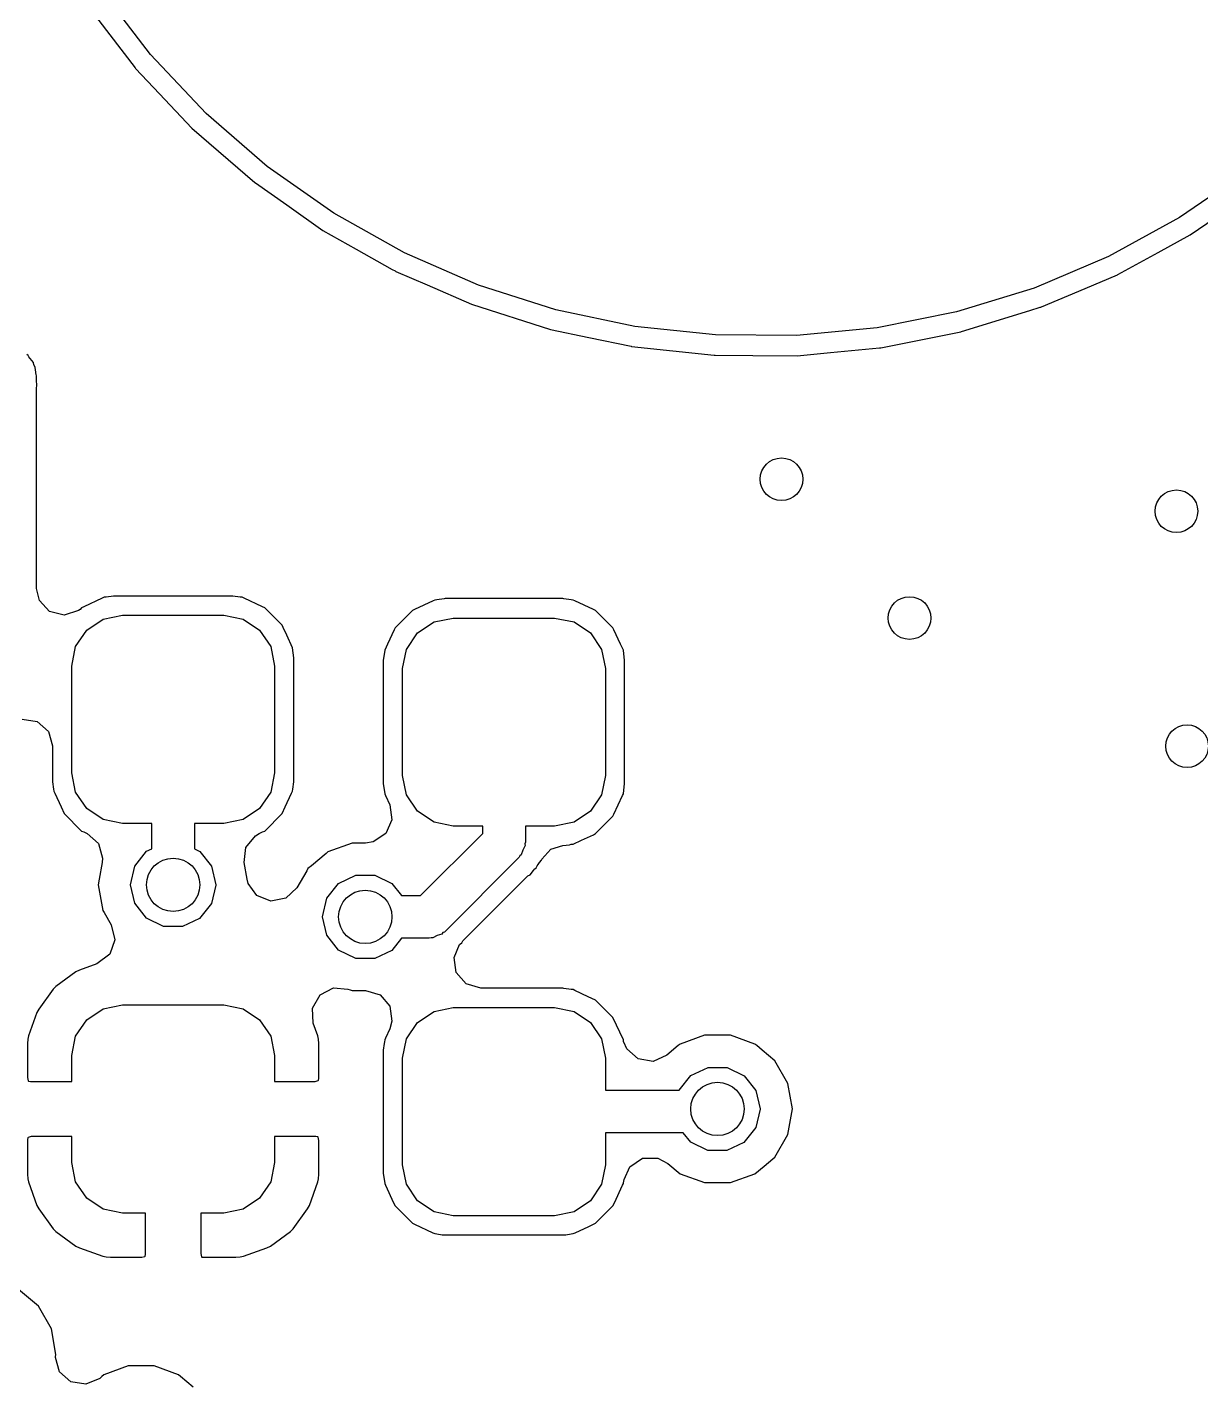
# Model space of a CAD drawing. Extents: x 115.8 to 161.6, y -138.1 to -93.2.
# Drawn here: x 148.67 to 154.16, y -110.5 to -104.13 of the extents above; entities that cross this region are included whole.
import ezdxf

# ---------------------------------------------------------------- set-up
doc = ezdxf.new("R2010")
doc.units = 0
doc.layers.add('BLACK', color=7, linetype='CONTINUOUS')

msp = doc.modelspace()

# ---------------------------------------------------------------- linework, layer by layer
at = {"layer": 'BLACK', "linetype": 'CONTINUOUS'}
for p, q in [((149.244, -104.26), (149.013, -103.959)), ((148.935, -104.014), (149.172, -104.322)), ((149.172, -104.322), (149.174, -104.325)), ((149.504, -104.537), (149.244, -104.26)), ((149.174, -104.325), (149.174, -104.325)), ((149.174, -104.325), (149.286, -104.444)), ((149.286, -104.444), (149.438, -104.605)), ((149.791, -104.785), (149.504, -104.537)), ((149.438, -104.605), (149.733, -104.86)), ((150.102, -105.003), (149.791, -104.785)), ((154.378, -104.809), (154.065, -105.024)), ((149.733, -104.86), (149.735, -104.862)), ((149.735, -104.862), (149.735, -104.862)), ((149.735, -104.862), (149.882, -104.965)), ((149.882, -104.965), (150.051, -105.084)), ((150.433, -105.189), (150.102, -105.003)), ((154.115, -105.105), (154.324, -104.962)), ((150.051, -105.084), (150.207, -105.172)), ((154.065, -105.024), (153.732, -105.206)), ((153.964, -105.188), (154.115, -105.105)), ((150.207, -105.172), (150.376, -105.267)), ((150.781, -105.34), (150.433, -105.189)), ((153.732, -105.206), (153.383, -105.354)), ((153.776, -105.291), (153.964, -105.188)), ((150.376, -105.267), (150.39, -105.274)), ((150.39, -105.274), (150.393, -105.276)), ((150.393, -105.276), (150.393, -105.276)), ((150.393, -105.276), (150.54, -105.339)), ((150.54, -105.339), (150.747, -105.429)), ((151.142, -105.456), (150.781, -105.34)), ((153.623, -105.356), (153.774, -105.292)), ((153.774, -105.292), (153.776, -105.291)), ((153.776, -105.291), (153.776, -105.291)), ((153.383, -105.354), (153.02, -105.465)), ((153.418, -105.442), (153.623, -105.356)), ((150.747, -105.429), (151.118, -105.548)), ((151.513, -105.534), (151.142, -105.456)), ((153.02, -105.465), (152.648, -105.54)), ((153.043, -105.558), (153.364, -105.459)), ((153.364, -105.459), (153.412, -105.444)), ((153.412, -105.444), (153.415, -105.443)), ((153.412, -105.444), (153.412, -105.444)), ((153.415, -105.443), (153.418, -105.442)), ((153.418, -105.442), (153.418, -105.442)), ((151.118, -105.548), (151.297, -105.586)), ((151.297, -105.586), (151.495, -105.627)), ((151.891, -105.574), (151.513, -105.534)), ((152.27, -105.576), (151.891, -105.574)), ((152.648, -105.54), (152.27, -105.576)), ((152.665, -105.634), (153.04, -105.559)), ((153.04, -105.559), (153.043, -105.558)), ((153.04, -105.559), (153.04, -105.559)), ((151.495, -105.627), (151.495, -105.627)), ((151.495, -105.627), (151.498, -105.628)), ((151.498, -105.628), (151.885, -105.669)), ((152.274, -105.671), (152.43, -105.656)), ((152.43, -105.656), (152.659, -105.634)), ((152.659, -105.634), (152.659, -105.634)), ((152.659, -105.634), (152.662, -105.634)), ((152.662, -105.634), (152.665, -105.634)), ((152.665, -105.634), (152.665, -105.634)), ((148.67, -105.67), (148.665, -105.665)), ((148.674, -105.676), (148.67, -105.67)), ((148.678, -105.682), (148.674, -105.676)), ((148.68, -105.684), (148.678, -105.682)), ((148.678, -105.682), (148.678, -105.682)), ((148.695, -105.703), (148.68, -105.684)), ((148.697, -105.714), (148.695, -105.703)), ((148.698, -105.715), (148.697, -105.714)), ((148.704, -105.726), (148.698, -105.715)), ((148.698, -105.715), (148.698, -105.715)), ((151.885, -105.669), (151.889, -105.669)), ((151.889, -105.669), (151.889, -105.669)), ((151.889, -105.669), (152.065, -105.67)), ((152.065, -105.67), (152.274, -105.671)), ((148.706, -105.749), (148.704, -105.726)), ((148.707, -105.752), (148.706, -105.749)), ((148.708, -105.759), (148.707, -105.752)), ((148.707, -105.752), (148.707, -105.752)), ((148.709, -105.766), (148.708, -105.759)), ((148.709, -105.773), (148.709, -105.766)), ((148.709, -105.774), (148.709, -105.773)), ((148.71, -105.784), (148.709, -105.774)), ((148.712, -105.812), (148.71, -105.784)), ((148.709, -105.821), (148.712, -105.812)), ((148.709, -106.761), (148.709, -105.821)), ((148.709, -105.821), (148.709, -105.821)), ((148.723, -106.818), (148.709, -106.761)), ((149.026, -106.803), (149.018, -106.807)), ((149.036, -106.802), (149.026, -106.803)), ((149.07, -106.798), (149.036, -106.802)), ((149.036, -106.802), (149.036, -106.802)), ((149.074, -106.797), (149.07, -106.798)), ((149.07, -106.798), (149.07, -106.798)), ((149.626, -106.797), (149.074, -106.797)), ((149.63, -106.798), (149.626, -106.797)), ((149.664, -106.802), (149.63, -106.798)), ((149.63, -106.798), (149.63, -106.798)), ((149.674, -106.803), (149.664, -106.802)), ((149.664, -106.802), (149.664, -106.802)), ((149.682, -106.807), (149.674, -106.803)), ((148.771, -106.87), (148.723, -106.818)), ((148.907, -106.864), (148.84, -106.887)), ((148.914, -106.86), (148.907, -106.864)), ((148.921, -106.852), (148.914, -106.86)), ((148.931, -106.848), (148.921, -106.852)), ((149.018, -106.807), (148.931, -106.848)), ((149.018, -106.807), (149.018, -106.807)), ((149.769, -106.848), (149.682, -106.807)), ((149.682, -106.807), (149.682, -106.807)), ((149.779, -106.852), (149.769, -106.848)), ((149.86, -106.934), (149.779, -106.852)), ((150.471, -106.865), (150.39, -106.946)), ((150.481, -106.86), (150.471, -106.865)), ((150.568, -106.82), (150.481, -106.86)), ((150.576, -106.816), (150.568, -106.82)), ((150.568, -106.82), (150.568, -106.82)), ((150.586, -106.815), (150.576, -106.816)), ((150.62, -106.81), (150.586, -106.815)), ((150.586, -106.815), (150.586, -106.815)), ((150.624, -106.809), (150.62, -106.81)), ((150.62, -106.81), (150.62, -106.81)), ((151.176, -106.809), (150.624, -106.809)), ((151.18, -106.81), (151.176, -106.809)), ((151.214, -106.815), (151.18, -106.81)), ((151.18, -106.81), (151.18, -106.81)), ((151.224, -106.816), (151.214, -106.815)), ((151.214, -106.815), (151.214, -106.815)), ((151.232, -106.82), (151.224, -106.816)), ((151.319, -106.86), (151.232, -106.82)), ((151.232, -106.82), (151.232, -106.82)), ((151.329, -106.865), (151.319, -106.86)), ((151.41, -106.946), (151.329, -106.865)), ((148.84, -106.887), (148.771, -106.87)), ((148.945, -106.957), (149.022, -106.906)), ((149.022, -106.906), (149.112, -106.887)), ((149.112, -106.887), (149.588, -106.887)), ((149.588, -106.887), (149.678, -106.906)), ((149.678, -106.906), (149.755, -106.957)), ((150.495, -106.97), (150.572, -106.918)), ((150.572, -106.918), (150.662, -106.9)), ((150.662, -106.9), (151.137, -106.9)), ((151.137, -106.9), (151.228, -106.918)), ((151.228, -106.918), (151.305, -106.97)), ((148.893, -107.034), (148.945, -106.957)), ((149.755, -106.957), (149.807, -107.034)), ((149.865, -106.944), (149.86, -106.934)), ((149.882, -106.98), (149.865, -106.944)), ((149.865, -106.944), (149.865, -106.944)), ((149.909, -107.039), (149.882, -106.98)), ((150.385, -106.956), (150.354, -107.022)), ((150.39, -106.946), (150.385, -106.956)), ((150.385, -106.956), (150.385, -106.956)), ((150.443, -107.047), (150.495, -106.97)), ((151.305, -106.97), (151.357, -107.047)), ((151.415, -106.956), (151.41, -106.946)), ((151.446, -107.022), (151.415, -106.956)), ((151.415, -106.956), (151.415, -106.956)), ((148.875, -107.125), (148.893, -107.034)), ((149.807, -107.034), (149.825, -107.125)), ((149.915, -107.087), (149.909, -107.039)), ((150.341, -107.051), (150.334, -107.099)), ((150.354, -107.022), (150.341, -107.051)), ((150.425, -107.137), (150.443, -107.047)), ((151.357, -107.047), (151.375, -107.137)), ((151.459, -107.051), (151.446, -107.022)), ((151.465, -107.099), (151.459, -107.051)), ((149.915, -107.663), (149.915, -107.087)), ((150.334, -107.099), (150.334, -107.676)), ((151.465, -107.676), (151.465, -107.099)), ((148.875, -107.625), (148.875, -107.125)), ((149.825, -107.125), (149.825, -107.625)), ((150.425, -107.637), (150.425, -107.137)), ((151.375, -107.137), (151.375, -107.637)), ((148.643, -107.374), (148.713, -107.385)), ((148.713, -107.385), (148.766, -107.432)), ((148.766, -107.432), (148.784, -107.499)), ((148.784, -107.499), (148.784, -107.663)), ((148.893, -107.716), (148.875, -107.625)), ((149.825, -107.625), (149.807, -107.716)), ((148.784, -107.663), (148.785, -107.668)), ((148.785, -107.668), (148.789, -107.701)), ((149.911, -107.701), (149.915, -107.668)), ((149.915, -107.668), (149.915, -107.663)), ((150.334, -107.676), (150.341, -107.724)), ((150.443, -107.728), (150.425, -107.637)), ((151.375, -107.637), (151.357, -107.728)), ((151.459, -107.724), (151.465, -107.676)), ((148.789, -107.701), (148.791, -107.711)), ((148.791, -107.711), (148.795, -107.72)), ((148.795, -107.72), (148.795, -107.72)), ((148.795, -107.72), (148.825, -107.784)), ((148.945, -107.793), (148.893, -107.716)), ((149.807, -107.716), (149.755, -107.793)), ((149.875, -107.784), (149.905, -107.72)), ((149.905, -107.72), (149.909, -107.711)), ((149.905, -107.72), (149.905, -107.72)), ((149.909, -107.711), (149.911, -107.701)), ((150.341, -107.724), (150.345, -107.732)), ((150.345, -107.732), (150.345, -107.732)), ((150.345, -107.732), (150.365, -107.775)), ((150.495, -107.805), (150.443, -107.728)), ((151.357, -107.728), (151.305, -107.805)), ((151.415, -107.819), (151.455, -107.732)), ((151.455, -107.732), (151.459, -107.724)), ((151.455, -107.732), (151.455, -107.732)), ((148.825, -107.784), (148.84, -107.816)), ((148.84, -107.816), (148.921, -107.898)), ((149.022, -107.844), (148.945, -107.793)), ((149.755, -107.793), (149.678, -107.844)), ((149.779, -107.898), (149.86, -107.816)), ((149.86, -107.816), (149.875, -107.784)), ((150.365, -107.775), (150.375, -107.845)), ((150.572, -107.857), (150.495, -107.805)), ((151.305, -107.805), (151.228, -107.857)), ((151.41, -107.829), (151.415, -107.819)), ((149.112, -107.862), (149.022, -107.844)), ((149.25, -107.862), (149.112, -107.862)), ((149.25, -107.982), (149.25, -107.862)), ((149.588, -107.862), (149.45, -107.862)), ((149.45, -107.862), (149.45, -107.982)), ((149.678, -107.844), (149.588, -107.862)), ((150.375, -107.845), (150.347, -107.91)), ((150.662, -107.875), (150.572, -107.857)), ((150.8, -107.875), (150.662, -107.875)), ((150.8, -107.909), (150.8, -107.875)), ((151.137, -107.875), (151, -107.875)), ((151, -107.875), (151, -107.95)), ((151.228, -107.857), (151.137, -107.875)), ((151.329, -107.91), (151.41, -107.829)), ((148.921, -107.898), (148.931, -107.902)), ((148.931, -107.902), (148.931, -107.902)), ((148.931, -107.902), (148.947, -107.91)), ((148.947, -107.91), (149, -107.957)), ((149.69, -107.975), (149.735, -107.92)), ((149.735, -107.92), (149.753, -107.91)), ((149.753, -107.91), (149.769, -107.902)), ((149.769, -107.902), (149.779, -107.898)), ((149.769, -107.902), (149.769, -107.902)), ((150.287, -107.949), (150.251, -107.954)), ((150.347, -107.91), (150.287, -107.949)), ((150.509, -108.2), (150.8, -107.909)), ((151, -107.95), (150.998, -107.958)), ((151.224, -107.959), (151.263, -107.941)), ((151.263, -107.941), (151.319, -107.915)), ((151.319, -107.915), (151.329, -107.91)), ((151.319, -107.915), (151.319, -107.915)), ((149, -107.957), (149.019, -108.025)), ((149.17, -108.063), (149.225, -107.993)), ((149.225, -107.993), (149.25, -107.982)), ((149.45, -107.982), (149.475, -107.994)), ((149.475, -107.994), (149.53, -108.063)), ((149.682, -108.046), (149.69, -107.975)), ((150.066, -108.003), (149.998, -108.061)), ((150.075, -107.996), (150.066, -108.003)), ((150.189, -107.954), (150.075, -107.996)), ((150.251, -107.954), (150.189, -107.954)), ((150.974, -108.014), (150.971, -108.021)), ((150.981, -108.009), (150.974, -108.014)), ((150.988, -107.987), (150.981, -108.009)), ((150.999, -107.966), (150.988, -107.987)), ((150.998, -107.958), (150.999, -107.966)), ((151.077, -108.03), (151.12, -107.983)), ((151.12, -107.983), (151.176, -107.966)), ((151.176, -107.965), (151.206, -107.962)), ((151.176, -107.966), (151.176, -107.965)), ((151.206, -107.962), (151.214, -107.96)), ((151.214, -107.96), (151.224, -107.959)), ((151.214, -107.96), (151.214, -107.96)), ((149.018, -108.046), (149.004, -108.123)), ((149.019, -108.025), (149.018, -108.046)), ((149.15, -108.15), (149.17, -108.063)), ((149.53, -108.063), (149.55, -108.15)), ((149.696, -108.123), (149.682, -108.046)), ((149.981, -108.074), (149.976, -108.084)), ((149.998, -108.061), (149.981, -108.074)), ((150.971, -108.021), (150.621, -108.371)), ((151.038, -108.083), (151.043, -108.077)), ((151.043, -108.077), (151.045, -108.075)), ((151.045, -108.075), (151.05, -108.07)), ((151.05, -108.07), (151.054, -108.064)), ((151.054, -108.064), (151.056, -108.061)), ((151.056, -108.061), (151.06, -108.055)), ((151.06, -108.055), (151.067, -108.046)), ((151.067, -108.046), (151.076, -108.035)), ((151.076, -108.035), (151.077, -108.03)), ((149.004, -108.123), (148.999, -108.15)), ((149.701, -108.143), (149.696, -108.123)), ((149.976, -108.084), (149.929, -108.164)), ((149.976, -108.084), (149.976, -108.084)), ((150.125, -108.143), (150.206, -108.105)), ((150.206, -108.105), (150.295, -108.105)), ((150.295, -108.105), (150.375, -108.144)), ((150.708, -108.411), (151.011, -108.108)), ((151.011, -108.108), (151.012, -108.108)), ((151.012, -108.108), (151.022, -108.103)), ((151.022, -108.103), (151.038, -108.083)), ((148.999, -108.15), (149.02, -108.27)), ((149.17, -108.236), (149.15, -108.15)), ((149.55, -108.151), (149.53, -108.237)), ((149.55, -108.15), (149.55, -108.151)), ((149.742, -108.2), (149.701, -108.143)), ((149.808, -108.227), (149.742, -108.2)), ((149.929, -108.164), (149.878, -108.213)), ((150.07, -108.213), (150.125, -108.143)), ((150.375, -108.144), (150.42, -108.2)), ((150.42, -108.2), (150.509, -108.2)), ((149.225, -108.306), (149.17, -108.236)), ((149.53, -108.237), (149.474, -108.307)), ((149.878, -108.213), (149.808, -108.227)), ((150.05, -108.3), (150.07, -108.213)), ((149.02, -108.27), (149.026, -108.28)), ((149.026, -108.28), (149.06, -108.338)), ((149.305, -108.345), (149.225, -108.306)), ((149.474, -108.307), (149.394, -108.345)), ((150.07, -108.386), (150.05, -108.3)), ((149.06, -108.338), (149.076, -108.407)), ((149.394, -108.345), (149.305, -108.345)), ((150.125, -108.456), (150.07, -108.386)), ((150.587, -108.388), (150.566, -108.399)), ((150.609, -108.381), (150.587, -108.388)), ((150.614, -108.374), (150.609, -108.381)), ((150.621, -108.371), (150.614, -108.374)), ((149.076, -108.407), (149.053, -108.474)), ((150.205, -108.495), (150.125, -108.456)), ((150.374, -108.457), (150.294, -108.495)), ((150.42, -108.4), (150.374, -108.457)), ((150.55, -108.4), (150.42, -108.4)), ((150.558, -108.398), (150.55, -108.4)), ((150.566, -108.399), (150.558, -108.398)), ((150.666, -108.491), (150.692, -108.43)), ((150.692, -108.43), (150.703, -108.422)), ((150.703, -108.422), (150.707, -108.412)), ((150.707, -108.412), (150.708, -108.411)), ((148.992, -108.52), (148.911, -108.549)), ((149.053, -108.474), (148.992, -108.52)), ((150.294, -108.495), (150.205, -108.495)), ((150.676, -108.561), (150.666, -108.491)), ((148.894, -108.557), (148.801, -108.626)), ((148.911, -108.549), (148.894, -108.557)), ((150.723, -108.614), (150.676, -108.561)), ((148.788, -108.639), (148.72, -108.732)), ((148.801, -108.626), (148.788, -108.639)), ((150.038, -108.666), (150.101, -108.633)), ((150.101, -108.633), (150.168, -108.638)), ((150.168, -108.638), (150.179, -108.642)), ((150.179, -108.642), (150.179, -108.642)), ((150.179, -108.642), (150.189, -108.645)), ((150.189, -108.645), (150.251, -108.645)), ((150.251, -108.645), (150.319, -108.666)), ((150.791, -108.634), (150.723, -108.614)), ((151.176, -108.634), (150.791, -108.634)), ((151.18, -108.635), (151.176, -108.634)), ((151.214, -108.64), (151.18, -108.635)), ((151.18, -108.635), (151.18, -108.635)), ((151.224, -108.641), (151.214, -108.64)), ((151.214, -108.64), (151.214, -108.64)), ((151.232, -108.645), (151.224, -108.641)), ((151.295, -108.674), (151.232, -108.645)), ((151.232, -108.645), (151.232, -108.645)), ((149.022, -108.731), (149.112, -108.712)), ((149.112, -108.712), (149.588, -108.712)), ((149.588, -108.712), (149.678, -108.731)), ((150.003, -108.727), (150.038, -108.666)), ((150.319, -108.666), (150.365, -108.719)), ((151.329, -108.69), (151.295, -108.674)), ((151.41, -108.771), (151.329, -108.69)), ((148.711, -108.748), (148.672, -108.858)), ((148.72, -108.732), (148.711, -108.748)), ((148.945, -108.782), (149.022, -108.731)), ((149.678, -108.731), (149.755, -108.782)), ((150.006, -108.798), (150.003, -108.727)), ((150.365, -108.719), (150.375, -108.789)), ((150.495, -108.795), (150.572, -108.743)), ((150.572, -108.743), (150.662, -108.725)), ((150.662, -108.725), (151.137, -108.725)), ((151.137, -108.725), (151.228, -108.743)), ((151.228, -108.743), (151.305, -108.795)), ((151.459, -108.876), (151.41, -108.771)), ((148.893, -108.859), (148.945, -108.782)), ((149.755, -108.782), (149.807, -108.859)), ((150.028, -108.858), (150.006, -108.798)), ((150.365, -108.825), (150.345, -108.868)), ((150.375, -108.789), (150.365, -108.825)), ((150.443, -108.872), (150.495, -108.795)), ((151.305, -108.795), (151.357, -108.872)), ((148.669, -108.873), (148.667, -108.894)), ((148.667, -108.894), (148.667, -108.9)), ((148.667, -108.9), (148.667, -109.053)), ((148.672, -108.858), (148.669, -108.873)), ((148.875, -108.95), (148.893, -108.859)), ((149.807, -108.859), (149.825, -108.95)), ((150.031, -108.873), (150.028, -108.858)), ((150.033, -108.894), (150.031, -108.873)), ((150.033, -108.9), (150.033, -108.894)), ((150.033, -109.057), (150.033, -108.9)), ((150.339, -108.893), (150.334, -108.924)), ((150.34, -108.886), (150.339, -108.893)), ((150.341, -108.876), (150.34, -108.886)), ((150.34, -108.886), (150.34, -108.886)), ((150.345, -108.868), (150.341, -108.876)), ((150.345, -108.868), (150.345, -108.868)), ((150.425, -108.962), (150.443, -108.872)), ((151.357, -108.872), (151.375, -108.962)), ((151.46, -108.886), (151.459, -108.876)), ((151.461, -108.887), (151.46, -108.886)), ((151.475, -108.918), (151.461, -108.887)), ((151.716, -108.903), (151.663, -108.948)), ((151.725, -108.896), (151.716, -108.903)), ((151.839, -108.855), (151.725, -108.896)), ((151.961, -108.855), (151.839, -108.855)), ((152.075, -108.896), (151.961, -108.855)), ((152.084, -108.903), (152.075, -108.896)), ((152.109, -108.924), (152.084, -108.903)), ((148.875, -109.071), (148.875, -108.95)), ((149.825, -108.95), (149.825, -109.071)), ((150.334, -108.924), (150.334, -109.501)), ((150.425, -109.462), (150.425, -108.962)), ((151.375, -108.962), (151.375, -109.112)), ((151.528, -108.965), (151.475, -108.918)), ((151.598, -108.977), (151.528, -108.965)), ((151.663, -108.948), (151.598, -108.977)), ((152.169, -108.974), (152.109, -108.924)), ((151.775, -109.043), (151.856, -109.005)), ((151.856, -109.005), (151.945, -109.005)), ((151.945, -109.005), (152.025, -109.044)), ((152.23, -109.08), (152.169, -108.974)), ((148.667, -109.053), (148.671, -109.068)), ((148.671, -109.068), (148.673, -109.069)), ((148.673, -109.069), (148.681, -109.071)), ((148.681, -109.071), (148.875, -109.071)), ((149.825, -109.071), (150.015, -109.071)), ((150.015, -109.071), (150.03, -109.067)), ((150.03, -109.067), (150.031, -109.065)), ((150.031, -109.065), (150.033, -109.057)), ((151.72, -109.112), (151.775, -109.043)), ((152.025, -109.044), (152.08, -109.113)), ((152.251, -109.2), (152.23, -109.08)), ((151.375, -109.112), (151.72, -109.112)), ((152.08, -109.113), (152.1, -109.2)), ((152.1, -109.201), (152.08, -109.287)), ((152.1, -109.2), (152.1, -109.201)), ((152.23, -109.32), (152.251, -109.2)), ((152.08, -109.287), (152.024, -109.357)), ((148.669, -109.335), (148.667, -109.343)), ((148.667, -109.343), (148.667, -109.5)), ((148.67, -109.333), (148.669, -109.335)), ((148.685, -109.329), (148.67, -109.333)), ((148.875, -109.329), (148.685, -109.329)), ((148.875, -109.45), (148.875, -109.329)), ((150.019, -109.329), (149.825, -109.329)), ((149.825, -109.329), (149.825, -109.45)), ((150.027, -109.331), (150.019, -109.329)), ((150.029, -109.332), (150.027, -109.331)), ((150.033, -109.347), (150.029, -109.332)), ((150.033, -109.5), (150.033, -109.347)), ((151.74, -109.312), (151.375, -109.312)), ((151.375, -109.312), (151.375, -109.462)), ((151.775, -109.356), (151.74, -109.312)), ((152.169, -109.426), (152.23, -109.32)), ((151.855, -109.395), (151.775, -109.356)), ((151.944, -109.395), (151.855, -109.395)), ((152.024, -109.357), (151.944, -109.395)), ((148.893, -109.541), (148.875, -109.45)), ((149.825, -109.45), (149.807, -109.541)), ((150.443, -109.553), (150.425, -109.462)), ((151.375, -109.462), (151.357, -109.553)), ((151.463, -109.53), (151.49, -109.471)), ((151.49, -109.471), (151.549, -109.431)), ((151.549, -109.431), (151.62, -109.431)), ((151.62, -109.431), (151.667, -109.455)), ((151.667, -109.455), (151.725, -109.504)), ((152.075, -109.504), (152.118, -109.468)), ((152.118, -109.468), (152.16, -109.433)), ((152.16, -109.433), (152.169, -109.426)), ((152.16, -109.433), (152.16, -109.433)), ((148.667, -109.5), (148.667, -109.506)), ((148.667, -109.506), (148.669, -109.527)), ((148.669, -109.527), (148.672, -109.542)), ((148.945, -109.618), (148.893, -109.541)), ((149.807, -109.541), (149.755, -109.618)), ((150.028, -109.542), (150.031, -109.527)), ((150.031, -109.527), (150.033, -109.506)), ((150.033, -109.506), (150.033, -109.5)), ((150.334, -109.501), (150.341, -109.549)), ((151.459, -109.549), (151.461, -109.535)), ((151.461, -109.535), (151.463, -109.532)), ((151.463, -109.532), (151.463, -109.53)), ((151.463, -109.53), (151.463, -109.53)), ((151.725, -109.504), (151.839, -109.545)), ((151.961, -109.545), (152.075, -109.504)), ((148.672, -109.542), (148.711, -109.652)), ((149.989, -109.652), (150.028, -109.542)), ((150.341, -109.549), (150.345, -109.557)), ((150.345, -109.557), (150.345, -109.557)), ((150.345, -109.557), (150.383, -109.639)), ((150.495, -109.63), (150.443, -109.553)), ((151.357, -109.553), (151.305, -109.63)), ((151.417, -109.639), (151.455, -109.557)), ((151.455, -109.557), (151.459, -109.549)), ((151.455, -109.557), (151.455, -109.557)), ((151.839, -109.545), (151.961, -109.545)), ((148.711, -109.652), (148.72, -109.668)), ((148.72, -109.668), (148.788, -109.761)), ((149.022, -109.669), (148.945, -109.618)), ((149.755, -109.618), (149.678, -109.669)), ((149.912, -109.761), (149.98, -109.668)), ((149.98, -109.668), (149.989, -109.652)), ((150.383, -109.639), (150.39, -109.654)), ((150.39, -109.654), (150.471, -109.735)), ((150.572, -109.682), (150.495, -109.63)), ((151.305, -109.63), (151.228, -109.682)), ((151.329, -109.735), (151.41, -109.654)), ((151.41, -109.654), (151.417, -109.639)), ((149.112, -109.688), (149.022, -109.669)), ((149.221, -109.688), (149.112, -109.688)), ((149.221, -109.882), (149.221, -109.688)), ((149.588, -109.688), (149.479, -109.688)), ((149.479, -109.688), (149.479, -109.877)), ((149.678, -109.669), (149.588, -109.688)), ((150.662, -109.7), (150.572, -109.682)), ((151.137, -109.7), (150.662, -109.7)), ((151.228, -109.682), (151.137, -109.7)), ((148.788, -109.761), (148.801, -109.774)), ((148.801, -109.774), (148.894, -109.843)), ((149.806, -109.843), (149.899, -109.774)), ((149.899, -109.774), (149.912, -109.761)), ((150.471, -109.735), (150.481, -109.74)), ((150.481, -109.74), (150.481, -109.74)), ((150.481, -109.74), (150.566, -109.78)), ((150.566, -109.78), (150.576, -109.784)), ((150.576, -109.784), (150.586, -109.785)), ((150.586, -109.785), (150.586, -109.785)), ((150.586, -109.785), (150.611, -109.789)), ((150.611, -109.789), (150.624, -109.79)), ((150.624, -109.79), (151.176, -109.79)), ((151.176, -109.79), (151.189, -109.789)), ((151.189, -109.789), (151.214, -109.785)), ((151.214, -109.785), (151.224, -109.784)), ((151.214, -109.785), (151.214, -109.785)), ((151.224, -109.784), (151.234, -109.78)), ((151.234, -109.78), (151.297, -109.75)), ((151.297, -109.75), (151.319, -109.74)), ((151.319, -109.74), (151.329, -109.735)), ((151.319, -109.74), (151.319, -109.74)), ((148.894, -109.843), (148.911, -109.851)), ((148.911, -109.851), (149.021, -109.89)), ((149.679, -109.89), (149.789, -109.851)), ((149.789, -109.851), (149.806, -109.843)), ((149.021, -109.89), (149.036, -109.893)), ((149.036, -109.893), (149.056, -109.895)), ((149.056, -109.895), (149.062, -109.895)), ((149.062, -109.895), (149.203, -109.895)), ((149.203, -109.895), (149.218, -109.891)), ((149.218, -109.891), (149.219, -109.89)), ((149.219, -109.89), (149.221, -109.882)), ((149.479, -109.877), (149.483, -109.893)), ((149.483, -109.893), (149.485, -109.894)), ((149.485, -109.894), (149.493, -109.895)), ((149.493, -109.895), (149.638, -109.895)), ((149.638, -109.895), (149.644, -109.895)), ((149.644, -109.895), (149.664, -109.893)), ((149.664, -109.893), (149.679, -109.89)), ((148.719, -110.124), (148.625, -110.046)), ((148.78, -110.23), (148.719, -110.124)), ((148.801, -110.35), (148.78, -110.23)), ((148.799, -110.361), (148.801, -110.35)), ((148.799, -110.365), (148.799, -110.361)), ((148.818, -110.432), (148.799, -110.365)), ((148.871, -110.479), (148.818, -110.432)), ((149.139, -110.404), (149.025, -110.446)), ((149.261, -110.404), (149.139, -110.404)), ((149.375, -110.446), (149.261, -110.404)), ((148.941, -110.49), (148.871, -110.479)), ((149.006, -110.462), (148.941, -110.49)), ((149.016, -110.453), (149.006, -110.462)), ((149.025, -110.446), (149.016, -110.453)), ((149.384, -110.453), (149.375, -110.446)), ((149.444, -110.504), (149.384, -110.453))]:
    msp.add_line(p, q, dxfattribs=at)
at = {"layer": 'BLACK'}
for centre, radius in [((152.2, -106.25), 0.1), ((154.05, -106.4), 0.1), ((152.8, -106.9), 0.1), ((154.1, -107.5), 0.1), ((149.35, -108.15), 0.125), ((150.25, -108.3), 0.125), ((151.9, -109.2), 0.125)]:
    msp.add_circle(centre, radius, dxfattribs=at)

doc.saveas('drawing.dxf')
